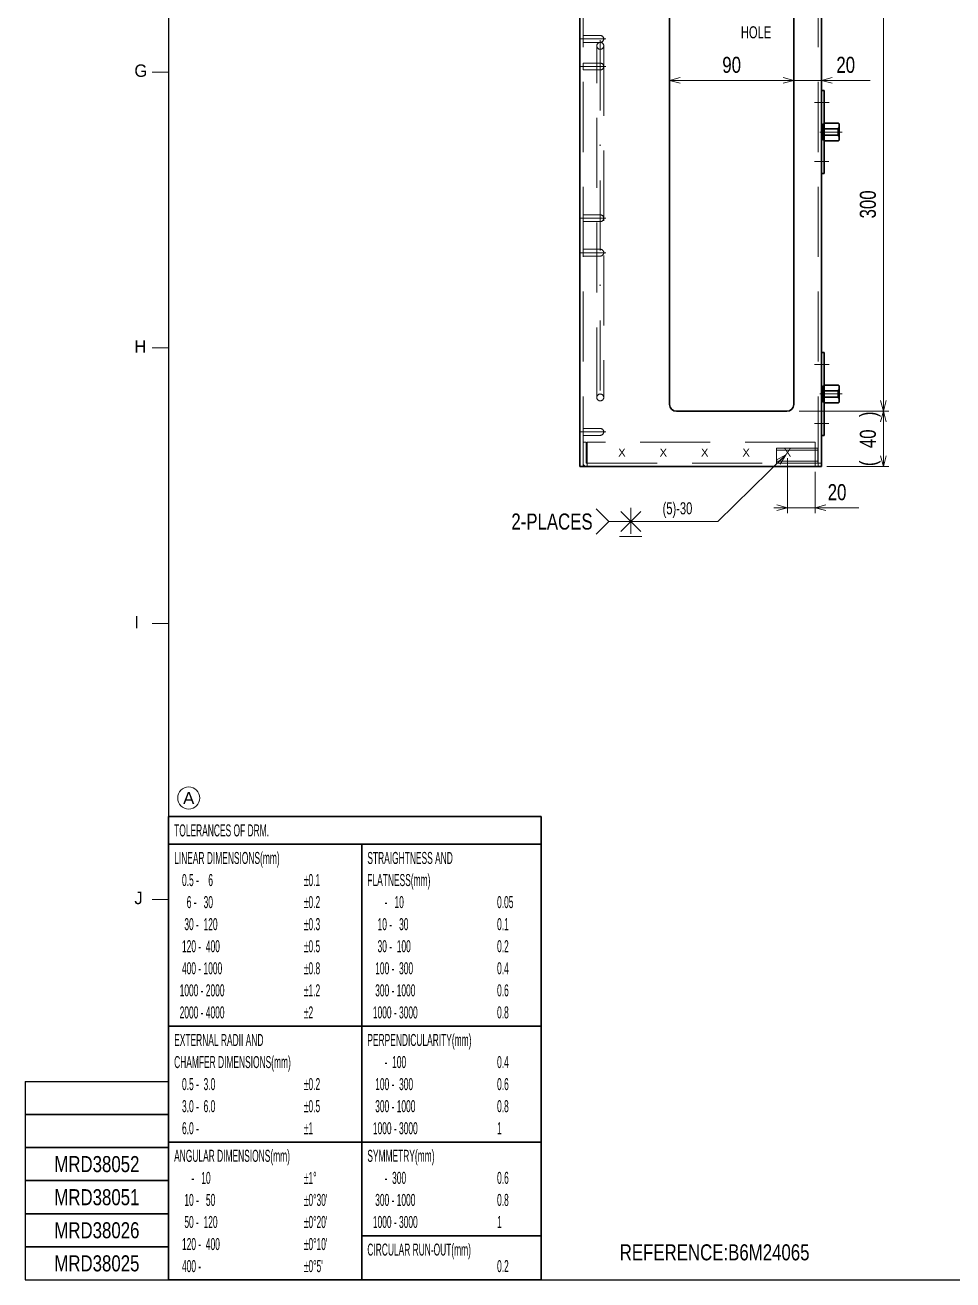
# Model space of a CAD drawing. Header units: millimetres. Extents: x 10 to 832, y 7 to 590.
# Drawn here: x 9.5 to 177.6, y 15 to 242.5 of the extents above; entities that cross this region are included whole.
import ezdxf
from ezdxf.enums import TextEntityAlignment as Align

# ---------------------------------------------------------------- set-up
doc = ezdxf.new("R2010")
doc.units = ezdxf.units.MM
doc.linetypes.add('DASHDOT', pattern=[25.3, 12.7, -6.3, 0, -6.3])
doc.linetypes.add('DASHED', pattern=[19, 12.7, -6.3])
for name, color, linetype in [('GR1_02', 7, 'Continuous'), ('GR1_03', 7, 'Continuous'), ('GR1_04', 7, 'Continuous'), ('GR1_09', 7, 'Continuous'), ('GR1_11', 7, 'Continuous'), ('GR1_12', 7, 'Continuous'), ('GR1_16', 7, 'Continuous'), ('図面枠B6M', 7, 'Continuous'), ('表題、部品表_Layer1', 7, 'Continuous')]:
    doc.layers.add(name, color=color, linetype=linetype)
doc.styles.add('HG丸ｺﾞｼｯｸM-PRO', font='')
doc.styles.get('HG丸ｺﾞｼｯｸM-PRO').set_extended_font_data('HG丸ｺﾞｼｯｸM-PRO')

# ---------------------------------------------------------------- blocks, each defined once
blk = doc.blocks.new('BLKF023')
at = {"layer": '図面枠B6M', "color": 2, "linetype": 'Continuous', "lineweight": 25}
for p, q in [((35.5, 584), (35.5, 15)), ((9.5, 51), (9.5, 15)), ((9.5, 51), (35.5, 51)), ((9.5, 15), (831.5, 15))]:
    blk.add_line(p, q, dxfattribs=at)
at = {"layer": '図面枠B6M', "color": 4, "linetype": 'Continuous', "lineweight": 13}
for p, q in [((32.5, 234), (35.5, 234)), ((32.5, 184), (35.5, 184)), ((32.5, 134), (35.5, 134)), ((32.5, 84), (35.5, 84))]:
    blk.add_line(p, q, dxfattribs=at)
at = {"layer": '図面枠B6M', "color": 3, "linetype": 'Continuous', "lineweight": 35}
for p, q in [((9.5, 45), (35.5, 45)), ((9.5, 39), (35.5, 39)), ((9.5, 33), (35.5, 33)), ((9.5, 27), (35.5, 27)), ((9.5, 21), (35.5, 21))]:
    blk.add_line(p, q, dxfattribs=at)
at = {"layer": '図面枠B6M', "color": 4, "linetype": 'Continuous', "lineweight": 13, "style": 'HG丸ｺﾞｼｯｸM-PRO'}
for s, width, p in [('G', 1.003714, (29.29, 232.45)), ('H', 1.00207, (29.29, 182.45)), ('I', 1.00207, (29.29, 132.45)), ('J', 1.005117, (29.29, 82.45))]:
    blk.add_text(s, height=2.25, dxfattribs=dict(at, width=width)).set_placement(p, align=Align.BOTTOM_LEFT)
blk = doc.blocks.new('BLKF048')
at = {"layer": 'GR1_03', "color": 4, "linetype": 'DASHED', "lineweight": 13}
for p, q in [((110.575, 163.075), (110.575, 166.875)), ((111.15, 166.875), (110.575, 166.875)), ((111.15, 163.075), (111.15, 166.875)), ((111.325, 162.5), (111.325, 166.875)), ((152.625, 166.875), (111.325, 166.875)), ((152.625, 162.5), (152.625, 166.875)), ((111.15, 163.075), (111.325, 163.075)), ((153.75, 162.5), (111.15, 162.5)), ((111.325, 163.075), (152.625, 163.075)), ((152.625, 163.075), (153.75, 163.075)), ((153.175, 162.5), (153.175, 163.075)), ((153.75, 163.075), (153.75, 162.5))]:
    blk.add_line(p, q, dxfattribs=at)
blk.add_arc((111.15, 163.075), 0.575, 180, 270, dxfattribs=at)
blk = doc.blocks.new('BLKF102')
at = {"layer": 'GR1_12', "color": 3, "linetype": 'Continuous', "lineweight": 35}
for p, q in [((153.75, 230.625), (154.25, 230.625)), ((153.75, 230.625), (153.75, 215.625)), ((154.25, 215.625), (154.25, 230.625)), ((154.25, 215.625), (153.75, 215.625))]:
    blk.add_line(p, q, dxfattribs=at)
blk = doc.blocks.new('BLKF104')
at = {"layer": 'GR1_12', "color": 4, "linetype": 'DASHED', "lineweight": 13}
for p, q in [((154, 221.65), (154, 224.6)), ((154, 224.6), (154.25, 224.6)), ((156.75, 223.75), (157, 224)), ((154.25, 221.65), (154, 221.65)), ((156.75, 222.5), (157, 222.25))]:
    blk.add_line(p, q, dxfattribs=at)
at = {"layer": 'GR1_12', "color": 3, "linetype": 'Continuous', "lineweight": 35}
for p, q in [((154.25, 224.75), (156.875, 224.75)), ((154.25, 224.6), (154.25, 224.75)), ((156.875, 224.75), (157, 224.625)), ((157, 224.625), (157, 221.625)), ((154.25, 221.5), (154.25, 221.65)), ((156.875, 221.5), (154.25, 221.5)), ((157, 221.625), (156.875, 221.5))]:
    blk.add_line(p, q, dxfattribs=at)
blk = doc.blocks.new('BLKF103')
at = {"layer": 'GR1_12', "color": 4, "linetype": 'DASHDOT', "lineweight": 13}
blk.add_line((153.5, 223.125), (157.5, 223.125), dxfattribs=at)
at = {"layer": 'GR1_12', "color": 4, "linetype": 'DASHED', "lineweight": 13}
for p, q in [((156.75, 223.75), (154, 223.75)), ((156.75, 223.625), (154, 223.625)), ((156.75, 222.5), (156.75, 223.75)), ((156.75, 222.625), (154, 222.625)), ((156.75, 222.5), (154, 222.5))]:
    blk.add_line(p, q, dxfattribs=at)
at = {"layer": 'GR1_12', "color": 3, "linetype": 'Continuous', "lineweight": 35}
blk.add_blockref('BLKF104', (0, 0), dxfattribs=at)
blk = doc.blocks.new('BLKF101')
at = {"layer": 'GR1_12', "color": 4, "linetype": 'DASHDOT', "lineweight": 13}
for p, q in [((152.52, 228.5), (155.14, 228.5)), ((155.11, 217.75), (152.48, 217.75))]:
    blk.add_line(p, q, dxfattribs=at)
at = {"layer": 'GR1_12', "color": 3, "linetype": 'Continuous', "lineweight": 35}
blk.add_blockref('BLKF102', (0, 0), dxfattribs=at)
at = {"layer": 'GR1_12', "color": 4, "linetype": 'DASHED', "lineweight": 13}
blk.add_blockref('BLKF103', (0, 0), dxfattribs=at)
blk = doc.blocks.new('BLKF106')
at = {"layer": 'GR1_12', "color": 3, "linetype": 'Continuous', "lineweight": 35}
for p, q in [((153.75, 183.125), (154.25, 183.125)), ((153.75, 183.125), (153.75, 168.125)), ((154.25, 168.125), (154.25, 183.125)), ((154.25, 168.125), (153.75, 168.125))]:
    blk.add_line(p, q, dxfattribs=at)
blk = doc.blocks.new('BLKF108')
at = {"layer": 'GR1_12', "color": 4, "linetype": 'DASHED', "lineweight": 13}
for p, q in [((154, 174.15), (154, 177.1)), ((154, 177.1), (154.25, 177.1)), ((156.75, 176.25), (157, 176.5)), ((154.25, 174.15), (154, 174.15)), ((156.75, 175), (157, 174.75))]:
    blk.add_line(p, q, dxfattribs=at)
at = {"layer": 'GR1_12', "color": 3, "linetype": 'Continuous', "lineweight": 35}
for p, q in [((154.25, 177.25), (156.875, 177.25)), ((154.25, 177.1), (154.25, 177.25)), ((156.875, 177.25), (157, 177.125)), ((157, 177.125), (157, 174.125)), ((154.25, 174), (154.25, 174.15)), ((156.875, 174), (154.25, 174)), ((157, 174.125), (156.875, 174))]:
    blk.add_line(p, q, dxfattribs=at)
blk = doc.blocks.new('BLKF107')
at = {"layer": 'GR1_12', "color": 4, "linetype": 'DASHDOT', "lineweight": 13}
blk.add_line((153.5, 175.625), (157.5, 175.625), dxfattribs=at)
at = {"layer": 'GR1_12', "color": 4, "linetype": 'DASHED', "lineweight": 13}
for p, q in [((156.75, 176.25), (154, 176.25)), ((156.75, 176.125), (154, 176.125)), ((156.75, 175), (156.75, 176.25)), ((156.75, 175.125), (154, 175.125)), ((156.75, 175), (154, 175))]:
    blk.add_line(p, q, dxfattribs=at)
at = {"layer": 'GR1_12', "color": 3, "linetype": 'Continuous', "lineweight": 35}
blk.add_blockref('BLKF108', (0, 0), dxfattribs=at)
blk = doc.blocks.new('BLKF105')
at = {"layer": 'GR1_12', "color": 4, "linetype": 'DASHDOT', "lineweight": 13}
for p, q in [((152.52, 181), (155.14, 181)), ((155.11, 170.25), (152.48, 170.25))]:
    blk.add_line(p, q, dxfattribs=at)
at = {"layer": 'GR1_12', "color": 3, "linetype": 'Continuous', "lineweight": 35}
blk.add_blockref('BLKF106', (0, 0), dxfattribs=at)
at = {"layer": 'GR1_12', "color": 4, "linetype": 'DASHED', "lineweight": 13}
blk.add_blockref('BLKF107', (0, 0), dxfattribs=at)
blk = doc.blocks.new('FXTIP_ARROW_E')
at = {"color": 0, "linetype": 'Continuous', "lineweight": -2}
for q in [(-1, 0), (-0.97, 0.26), (-0.97, -0.26)]:
    blk.add_line((0, 0), q, dxfattribs=at)
blk = doc.blocks.new('FXTIP_ARROW_S')
at = {"color": 0, "linetype": 'Continuous', "lineweight": -2}
for q in [(-1, 0), (-0.97, 0.26), (-0.97, -0.26)]:
    blk.add_line((0, 0), q, dxfattribs=at)
blk = doc.blocks.new('BLKF112')
at = {"layer": 'GR1_16', "color": 4, "linetype": 'Continuous', "lineweight": 13}
for p, q in [((119.24, 150.26), (119.24, 154.98)), ((117.43, 154.31), (121.05, 150.69)), ((121.05, 154.31), (117.43, 150.69)), ((117.16, 149.79), (121.24, 149.79))]:
    blk.add_line(p, q, dxfattribs=at)
blk = doc.blocks.new('BLKF274')
at = {"layer": 'GR1_11', "color": 4, "linetype": 'DASHED', "lineweight": 13}
for p, q in [((113.08, 175), (113.08, 238.75)), ((114.33, 238.75), (114.33, 175))]:
    blk.add_line(p, q, dxfattribs=at)
for centre in [(113.7, 238.75), (113.7, 175)]:
    blk.add_circle(centre, 0.625, dxfattribs=at)
blk = doc.blocks.new('BLKF277')
at = {"layer": 'GR1_11', "color": 4, "linetype": 'DASHED', "lineweight": 13}
for p, q in [((110.575, 201.875), (113.7, 201.875)), ((113.7, 200.625), (110.575, 200.625))]:
    blk.add_line(p, q, dxfattribs=at)
blk.add_arc((113.7, 201.25), 0.625, 270, 90, dxfattribs=at)
blk = doc.blocks.new('BLKF276')
at = {"layer": 'GR1_11', "color": 4, "linetype": 'DASHDOT', "lineweight": 13}
blk.add_line((114.7, 201.25), (110.12, 201.25), dxfattribs=at)
at = {"layer": 'GR1_11', "color": 4, "linetype": 'DASHED', "lineweight": 13}
blk.add_line((110.57, 201.87), (110.57, 200.62), dxfattribs=at)
blk.add_blockref('BLKF277', (0, 0), dxfattribs=at)
blk = doc.blocks.new('BLKF279')
at = {"layer": 'GR1_11', "color": 4, "linetype": 'DASHED', "lineweight": 13}
for p, q in [((110.575, 169.375), (113.7, 169.375)), ((113.7, 168.125), (110.575, 168.125))]:
    blk.add_line(p, q, dxfattribs=at)
blk.add_arc((113.7, 168.75), 0.625, 270, 90, dxfattribs=at)
blk = doc.blocks.new('BLKF278')
at = {"layer": 'GR1_11', "color": 4, "linetype": 'DASHDOT', "lineweight": 13}
blk.add_line((114.7, 168.75), (110.12, 168.75), dxfattribs=at)
at = {"layer": 'GR1_11', "color": 4, "linetype": 'DASHED', "lineweight": 13}
blk.add_line((110.57, 169.38), (110.57, 168.13), dxfattribs=at)
blk.add_blockref('BLKF279', (0, 0), dxfattribs=at)
blk = doc.blocks.new('BLKF281')
at = {"layer": 'GR1_11', "color": 4, "linetype": 'DASHED', "lineweight": 13}
for p, q in [((110.575, 208.125), (113.7, 208.125)), ((113.7, 206.875), (110.575, 206.875))]:
    blk.add_line(p, q, dxfattribs=at)
blk.add_arc((113.7, 207.5), 0.625, 270, 90, dxfattribs=at)
blk = doc.blocks.new('BLKF280')
at = {"layer": 'GR1_11', "color": 4, "linetype": 'DASHDOT', "lineweight": 13}
blk.add_line((114.7, 207.5), (110.12, 207.5), dxfattribs=at)
at = {"layer": 'GR1_11', "color": 4, "linetype": 'DASHED', "lineweight": 13}
blk.add_line((110.57, 208.13), (110.57, 206.88), dxfattribs=at)
blk.add_blockref('BLKF281', (0, 0), dxfattribs=at)
blk = doc.blocks.new('BLKF283')
at = {"layer": 'GR1_11', "color": 4, "linetype": 'DASHED', "lineweight": 13}
for p, q in [((110.575, 235.625), (113.7, 235.625)), ((113.7, 234.375), (110.575, 234.375))]:
    blk.add_line(p, q, dxfattribs=at)
blk.add_arc((113.7, 235), 0.625, 270, 90, dxfattribs=at)
blk = doc.blocks.new('BLKF282')
at = {"layer": 'GR1_11', "color": 4, "linetype": 'DASHDOT', "lineweight": 13}
blk.add_line((114.7, 235), (110.12, 235), dxfattribs=at)
at = {"layer": 'GR1_11', "color": 4, "linetype": 'DASHED', "lineweight": 13}
blk.add_line((110.57, 235.62), (110.57, 234.37), dxfattribs=at)
blk.add_blockref('BLKF283', (0, 0), dxfattribs=at)
blk = doc.blocks.new('BLKF285')
at = {"layer": 'GR1_11', "color": 4, "linetype": 'DASHED', "lineweight": 13}
for p, q in [((110.575, 240.625), (113.7, 240.625)), ((113.7, 239.375), (110.575, 239.375))]:
    blk.add_line(p, q, dxfattribs=at)
blk.add_arc((113.7, 240), 0.625, 270, 90, dxfattribs=at)
blk = doc.blocks.new('BLKF284')
at = {"layer": 'GR1_11', "color": 4, "linetype": 'DASHDOT', "lineweight": 13}
blk.add_line((114.7, 240), (110.12, 240), dxfattribs=at)
at = {"layer": 'GR1_11', "color": 4, "linetype": 'DASHED', "lineweight": 13}
blk.add_line((110.57, 240.62), (110.57, 239.37), dxfattribs=at)
blk.add_blockref('BLKF285', (0, 0), dxfattribs=at)
blk = doc.blocks.new('BLKF308')
at = {"layer": 'GR1_09', "color": 4, "linetype": 'DASHED', "lineweight": 13}
for p, q in [((153.125, 165.825), (145.625, 165.825)), ((145.625, 165.825), (145.625, 163.075)), ((145.625, 165.425), (153.125, 165.425)), ((153.125, 163.075), (153.125, 165.825)), ((145.625, 163.475), (153.125, 163.475)), ((145.625, 163.075), (153.125, 163.075))]:
    blk.add_line(p, q, dxfattribs=at)
blk = doc.blocks.new('BLKF328')
at = {"layer": 'GR1_02', "color": 3, "linetype": 'Continuous', "lineweight": 35}
for p, q in [((126.25, 173.75), (126.25, 246.25)), ((127.5, 247.5), (147.5, 247.5)), ((148.75, 173.75), (148.75, 246.25)), ((127.5, 172.5), (147.5, 172.5))]:
    blk.add_line(p, q, dxfattribs=at)
for centre, start, end in [((127.5, 246.25), 90, 180), ((147.5, 246.25), 0, 90), ((127.5, 173.75), 180, 270), ((147.5, 173.75), 270, 0)]:
    blk.add_arc(centre, 1.25, start, end, dxfattribs=at)
blk = doc.blocks.new('BLKF326')
at = {"layer": 'GR1_02', "color": 4, "linetype": 'DASHED', "lineweight": 13}
for p, q in [((153.175, 162.5), (153.175, 410)), ((110.575, 162.5), (110.575, 345))]:
    blk.add_line(p, q, dxfattribs=at)
at = {"layer": 'GR1_02', "color": 3, "linetype": 'Continuous', "lineweight": 35}
for p, q in [((153.75, 410), (153.75, 162.5)), ((110, 162.5), (110, 345)), ((153.75, 162.5), (110, 162.5))]:
    blk.add_line(p, q, dxfattribs=at)
blk.add_blockref('BLKF328', (0, 0), dxfattribs=at)
blk = doc.blocks.new('BLKF437')
at = {"layer": '図面枠B6M', "color": 3, "linetype": 'Continuous', "lineweight": 35}
for p, q in [((35.5, 99), (103, 99)), ((35.5, 99), (35.5, 15)), ((103, 15), (103, 99)), ((35.5, 94), (103, 94)), ((70.5, 15), (70.5, 94)), ((35.5, 61), (70.5, 61)), ((70.5, 61), (103, 61)), ((35.5, 40), (70.5, 40)), ((70.5, 40), (103, 40)), ((70.5, 23), (103, 23)), ((35.5, 15), (103, 15))]:
    blk.add_line(p, q, dxfattribs=at)
at = {"layer": '図面枠B6M', "color": 4, "linetype": 'Continuous', "lineweight": 13, "style": 'HG丸ｺﾞｼｯｸM-PRO'}
for s, height, width, p in [('TOLERANCES OF DRM.', 2.1818, 0.522208, (36.5, 96.5)), ('LINEAR DIMENSIONS(mm)', 2.1818, 0.521664, (36.5, 91.5)), ('STRAIGHTNESS AND', 2.1818, 0.521949, (71.5, 91.5)), (' 0.5 -    6', 2.1818, 0.524049, (37.5, 87.5)), ('±0.1', 2.182, 0.52198, (60, 87.5)), ('FLATNESS(mm)', 2.1818, 0.521994, (71.5, 87.5)), ('   6 -   30', 2.1818, 0.52397, (37.5, 83.5)), ('±0.2', 2.182, 0.52198, (60, 83.5)), ('     -   10', 2.1818, 0.524651, (72.5, 83.5)), ('0.05', 2.182, 0.52205, (95, 83.5)), ('  30 -  120', 2.1818, 0.522893, (37.5, 79.5)), ('±0.3', 2.182, 0.52198, (60, 79.5)), ('  10 -   30', 2.1818, 0.523391, (72.5, 79.5)), ('0.1', 2.182, 0.522424, (95, 79.5)), (' 120 -  400', 2.1818, 0.52246, (37.5, 75.5)), ('±0.5', 2.182, 0.52198, (60, 75.5)), ('  30 -  100', 2.1818, 0.522893, (72.5, 75.5)), ('0.2', 2.182, 0.522424, (95, 75.5)), (' 400 - 1000', 2.1818, 0.52208, (37.5, 71.5)), ('±0.8', 2.182, 0.52198, (60, 71.5)), (' 100 -  300', 2.1818, 0.52246, (72.5, 71.5)), ('0.4', 2.182, 0.522424, (95, 71.5)), ('1000 - 2000', 2.1818, 0.521744, (37.5, 67.5)), ('±1.2', 2.182, 0.52198, (60, 67.5)), (' 300 - 1000', 2.1818, 0.52208, (72.5, 67.5)), ('0.6', 2.182, 0.522424, (95, 67.5)), ('2000 - 4000', 2.1818, 0.521744, (37.5, 63.5)), ('±2', 2.182, 0.521216, (60, 63.5)), ('1000 - 3000', 2.1818, 0.521744, (72.5, 63.5)), ('0.8', 2.182, 0.522424, (95, 63.5)), ('EXTERNAL RADII AND', 2.1818, 0.522426, (36.5, 58.5)), ('PERPENDICULARITY(mm)', 2.1818, 0.521822, (71.5, 58.5)), ('CHAMFER DIMENSIONS(mm)', 2.1818, 0.521615, (36.5, 54.5)), ('     -  100', 2.1818, 0.52397, (72.5, 54.5)), ('0.4', 2.182, 0.522424, (95, 54.5)), (' 0.5 -  3.0', 2.1818, 0.523514, (37.5, 50.5)), ('±0.2', 2.182, 0.52198, (60, 50.5)), (' 100 -  300', 2.1818, 0.52246, (72.5, 50.5)), ('0.6', 2.182, 0.522424, (95, 50.5)), (' 3.0 -  6.0', 2.1818, 0.523514, (37.5, 46.5)), ('±0.5', 2.182, 0.52198, (60, 46.5)), (' 300 - 1000', 2.1818, 0.52208, (72.5, 46.5)), ('0.8', 2.182, 0.522424, (95, 46.5)), (' 6.0 -', 2.182, 0.523279, (37.5, 42.5)), ('±1', 2.182, 0.521216, (60, 42.5)), ('1000 - 3000', 2.1818, 0.521744, (72.5, 42.5)), ('1', 2.18, 0.521199, (95, 42.5)), ('ANGULAR DIMENSIONS(mm)', 2.1818, 0.521887, (36.5, 37.5)), ('SYMMETRY(mm)', 2.1818, 0.521222, (71.5, 37.5)), ('     -   10', 2.1818, 0.524651, (37.5, 33.5)), ('±1°', 2.182, 0.52122, (60, 33.5)), ('     -  300', 2.1818, 0.52397, (72.5, 33.5)), ('0.6', 2.182, 0.522424, (95, 33.5)), ('  10 -   50', 2.1818, 0.523391, (37.5, 29.5)), ("±0°30'", 2.182, 0.521679, (60, 29.5)), (' 300 - 1000', 2.1818, 0.52208, (72.5, 29.5)), ('0.8', 2.182, 0.522424, (95, 29.5)), ('  50 -  120', 2.1818, 0.522893, (37.5, 25.5)), ("±0°20'", 2.182, 0.521679, (60, 25.5)), ('1000 - 3000', 2.1818, 0.521744, (72.5, 25.5)), ('1', 2.18, 0.521199, (95, 25.5)), (' 120 -  400', 2.1818, 0.52246, (37.5, 21.5)), ("±0°10'", 2.182, 0.521679, (60, 21.5)), ('CIRCULAR RUN-OUT(mm)', 2.1818, 0.521639, (71.5, 20.5)), (' 400 -', 2.182, 0.52234, (37.5, 17.5)), ("±0°5'", 2.182, 0.521776, (60, 17.5)), ('0.2', 2.182, 0.522424, (95, 17.5))]:
    blk.add_text(s, height=height, dxfattribs=dict(at, width=width)).set_placement(p, align=Align.MIDDLE_LEFT)
blk = doc.blocks.new('BLKF438')
at = {"layer": '表題、部品表_Layer1', "color": 4, "linetype": 'Continuous', "lineweight": 13}
blk.add_circle((39.14, 102.37), 2, dxfattribs=at)
at = {"layer": '表題、部品表_Layer1', "color": 4, "linetype": 'Continuous', "lineweight": 13, "style": 'HG丸ｺﾞｼｯｸM-PRO', "width": 1.042301}
blk.add_text('A', height=2.18, dxfattribs=at).set_placement((39.14, 102.37), align=Align.MIDDLE_CENTER)

msp = doc.modelspace()

# ---------------------------------------------------------------- linework, layer by layer
at = {"layer": 'GR1_11', "color": 4, "linetype": 'DASHDOT', "lineweight": 13}
msp.add_line((113.7, 239.75), (113.7, 173.94), dxfattribs=at)
at = {"layer": 'GR1_16', "color": 4, "linetype": 'Continuous', "lineweight": 13}
for p, q in [((165, 172.5), (165, 247.5)), ((126.25, 232.48), (148.75, 232.48)), ((148.75, 232.48), (153.75, 232.48)), ((153.75, 232.48), (162.57, 232.48)), ((149.75, 172.5), (166, 172.5)), ((165, 162.5), (165, 172.5)), ((147.32, 164.61), (135, 152.5)), ((147.62, 164), (147.62, 154)), ((154.75, 162.5), (166, 162.5)), ((152.63, 161.5), (152.63, 154)), ((112.95, 154.79), (115.24, 152.5)), ((145.13, 155), (147.62, 155)), ((147.62, 155), (152.63, 155)), ((152.63, 155), (160.55, 155)), ((112.95, 150.21), (115.24, 152.5)), ((135, 152.5), (115.24, 152.5))]:
    msp.add_line(p, q, dxfattribs=at)

# ---------------------------------------------------------------- block references
at = {"layer": 'GR1_02', "color": 3, "linetype": 'Continuous', "lineweight": 35}
msp.add_blockref('BLKF326', (0, 0), dxfattribs=at)
at = {"layer": 'GR1_03', "color": 4, "linetype": 'DASHED', "lineweight": 13}
msp.add_blockref('BLKF048', (0, 0), dxfattribs=at)
at = {"layer": 'GR1_09', "color": 4, "linetype": 'DASHED', "lineweight": 13}
msp.add_blockref('BLKF308', (0, 0), dxfattribs=at)
at = {"layer": 'GR1_11', "color": 4, "linetype": 'DASHED', "lineweight": 13}
for name in ['BLKF284', 'BLKF274', 'BLKF282', 'BLKF280', 'BLKF276', 'BLKF278']:
    msp.add_blockref(name, (0, 0), dxfattribs=at)
at = {"layer": 'GR1_12', "color": 4, "linetype": 'DASHDOT', "lineweight": 13}
for name in ['BLKF101', 'BLKF105']:
    msp.add_blockref(name, (0, 0), dxfattribs=at)
at = {"layer": 'GR1_16', "color": 4, "linetype": 'Continuous', "lineweight": 13, "xscale": 2, "yscale": 2}
for name, p, rotation in [('FXTIP_ARROW_S', (126.25, 232.48), 180), ('FXTIP_ARROW_E', (148.75, 232.48), 360), ('FXTIP_ARROW_S', (153.75, 232.48), 180), ('FXTIP_ARROW_S', (165, 172.5), 270), ('FXTIP_ARROW_E', (165, 172.5), 90), ('FXTIP_ARROW_S', (147.32, 164.61), 44.51174385328168), ('FXTIP_ARROW_S', (165, 162.5), 270), ('FXTIP_ARROW_E', (147.62, 155), 360), ('FXTIP_ARROW_S', (152.63, 155), 180)]:
    msp.add_blockref(name, p, dxfattribs=dict(at, rotation=rotation))
at = {"layer": 'GR1_16', "color": 4, "linetype": 'Continuous', "lineweight": 13}
msp.add_blockref('BLKF112', (0, 0), dxfattribs=at)
at = {"layer": '図面枠B6M', "color": 4, "linetype": 'Continuous', "lineweight": 13}
for name in ['BLKF023', 'BLKF437']:
    msp.add_blockref(name, (0, 0), dxfattribs=at)
at = {"layer": '表題、部品表_Layer1', "color": 4, "linetype": 'Continuous', "lineweight": 13}
msp.add_blockref('BLKF438', (0, 0), dxfattribs=at)

# ---------------------------------------------------------------- texts
at = {"layer": 'GR1_04', "color": 3, "linetype": 'Continuous', "lineweight": 35, "style": 'HG丸ｺﾞｼｯｸM-PRO', "width": 0.691773}
msp.add_text('HOLE', height=2.182, dxfattribs=at).set_placement((141.92, 241.21), align=Align.MIDDLE_CENTER)
at = {"layer": 'GR1_16', "color": 3, "linetype": 'Continuous', "lineweight": 35, "style": 'HG丸ｺﾞｼｯｸM-PRO'}
for s, height, rotation, width, p in [('90', 2.909, 0, 0.784542, (137.5, 232.98)), ('20', 2.909, 0, 0.784542, (158.16, 232.98)), ('300', 2.909, 90, 0.784542, (164.5, 210)), (')', 2.91, 90, 0.781868, (164.5, 171.94)), ('40', 2.909, 90, 0.784542, (164.5, 167.5)), ('(', 2.91, 90, 0.781868, (164.5, 163.06)), ('20', 2.909, 0, 0.784542, (156.59, 155.5))]:
    msp.add_text(s, height=height, rotation=rotation, dxfattribs=dict(at, width=width)).set_placement(p, align=Align.BOTTOM_CENTER)
for s, height, width, p in [('X', 1.45, 1.042235, (117.62, 165)), ('X', 1.45, 1.042235, (125.12, 165)), ('X', 1.45, 1.042235, (132.62, 165)), ('X', 1.45, 1.042235, (140.12, 165)), ('X', 1.45, 1.042235, (147.62, 165)), ('(5)-30', 2.182, 0.691329, (127.68, 154.9))]:
    msp.add_text(s, height=height, dxfattribs=dict(at, width=width)).set_placement(p, align=Align.MIDDLE_CENTER)
at = {"layer": 'GR1_16', "color": 3, "linetype": 'Continuous', "lineweight": 35, "style": 'HG丸ｺﾞｼｯｸM-PRO', "width": 0.78274}
msp.add_text('2-PLACES', height=2.909, dxfattribs=at).set_placement((112.31, 152.5), align=Align.MIDDLE_RIGHT)
at = {"layer": '図面枠B6M', "color": 3, "linetype": 'Continuous', "lineweight": 35, "style": 'HG丸ｺﾞｼｯｸM-PRO'}
for s, height, width, p in [('MRD38052', 2.909, 0.783793, (22.5, 36)), ('MRD38051', 2.909, 0.783793, (22.5, 30)), ('MRD38026', 2.909, 0.783793, (22.5, 24)), ('REFERENCE:B6M24065', 2.9091, 0.783569, (134.41, 20)), ('MRD38025', 2.909, 0.783793, (22.5, 18))]:
    msp.add_text(s, height=height, dxfattribs=dict(at, width=width)).set_placement(p, align=Align.MIDDLE_CENTER)

doc.saveas('drawing.dxf')
